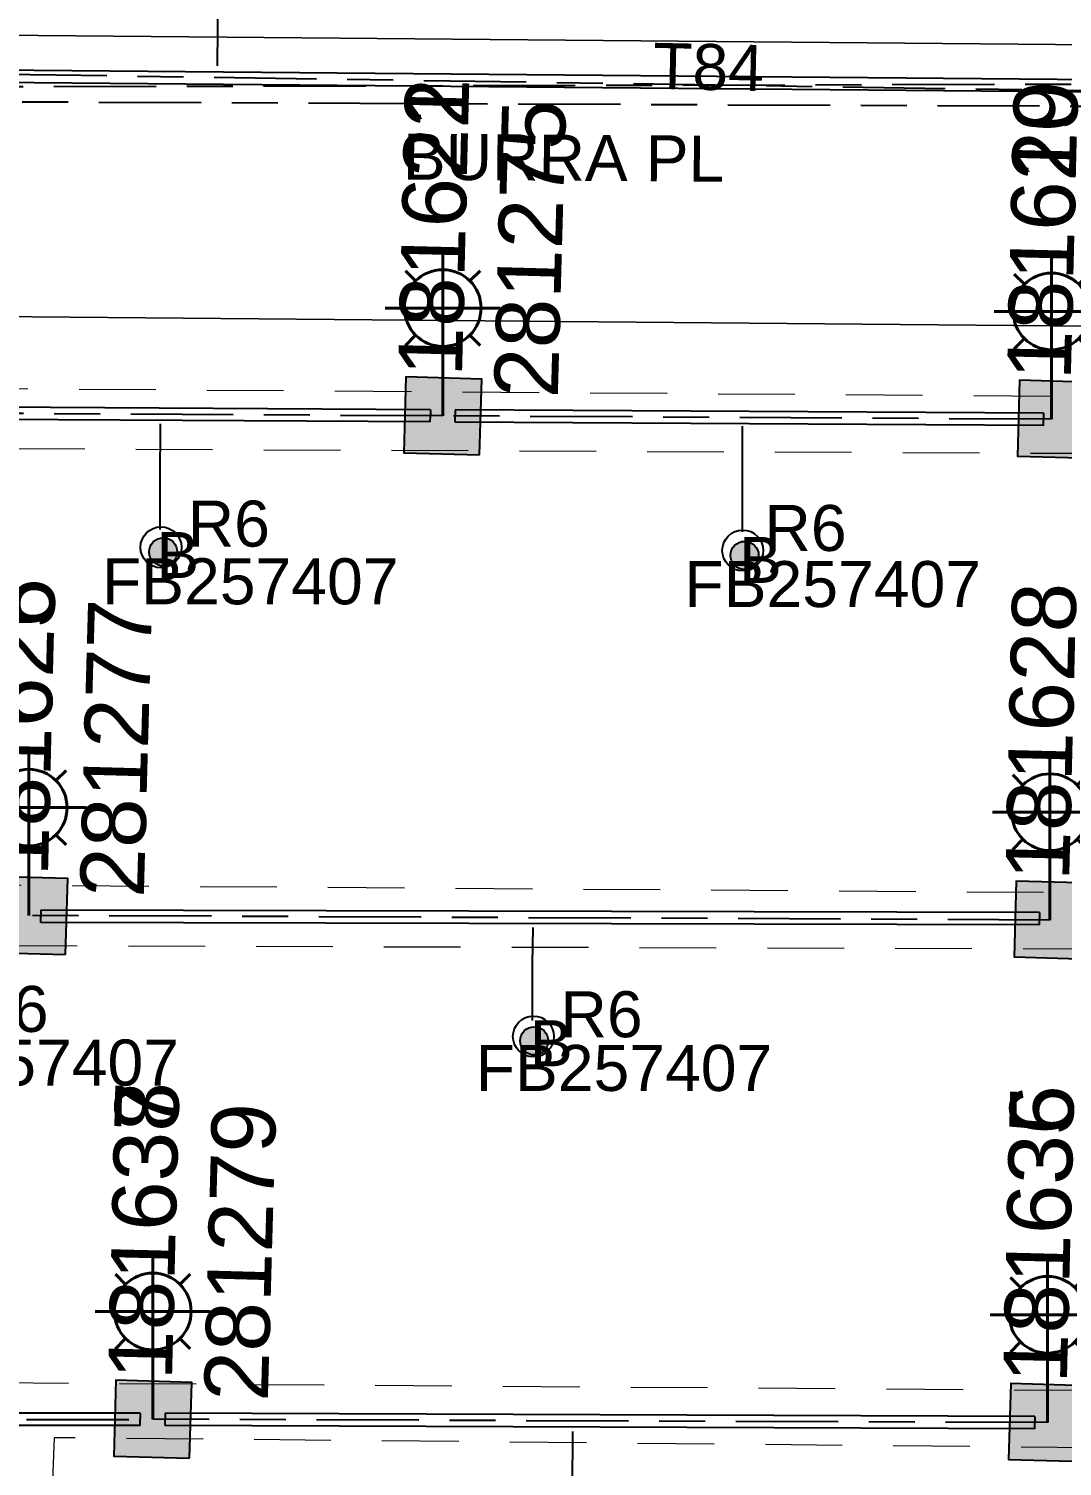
# Model space of a CAD drawing. Header units: metres. Extents: x 300268 to 302887, y 6172399 to 6173904.
# Drawn here: x 301346.1 to 301386.6, y 6173227.4 to 6173283.6 of the extents above; entities that cross this region are included whole.
import ezdxf
from ezdxf.enums import TextEntityAlignment as Align

# ---------------------------------------------------------------- set-up
doc = ezdxf.new("R2010")
doc.units = ezdxf.units.M
doc.linetypes.add('Cable Exist UG', pattern=[8.2, 4, -1.2, 1.8, -1.2])
doc.linetypes.add('Dash', pattern=[5, 3, -2])
doc.layers.get('0').update_dxf_attribs({"color": 6})
for name, color, linetype, lineweight in [('Cadastre Developer_SP_EXT', 9, 'Continuous', 5), ('Cadastre Land Parcels_SP_EXT', 9, 'Continuous', 5), ('Cadastre Roads_SP_EXT', 9, 'Continuous', 5)]:
    doc.layers.add(name, color=color, linetype=linetype, lineweight=lineweight)
for name, color, linetype in [('Duct_SP_EXT', 7, 'Continuous'), ('Equip_SP_SL_EXT', 7, 'Continuous'), ('Mains_HV_EXT', 7, 'Continuous'), ('Mains_LV_EXT', 7, 'Continuous'), ('Mains_SL_EXT', 7, 'Continuous'), ('SupportsUG_SP_LV_SL_EXT', 7, 'Continuous')]:
    doc.layers.add(name, color=color, linetype=linetype)
doc.styles.add('COLUMN_LABEL', font='arial.ttf')
doc.styles.add('iecARIAL', font='arial.ttf', dxfattribs={"height": 2})
doc.styles.add('POLE_LABEL', font='arial.ttf')
doc.styles.get("Standard").update_dxf_attribs({"font": 'arial.ttf'})

# ---------------------------------------------------------------- blocks, each defined once
blk = doc.blocks.new('COLUMN_EXT')
blk.add_hatch(color=256).paths.add_polyline_path([(-1.485, 1.485), (-1.485, -1.485), (1.485, -1.485), (1.485, 1.485)])
blk.add_lwpolyline([(-1.485, -1.485), (1.485, -1.485), (1.485, 1.485), (-1.485, 1.485)], close=True)
for tag, height, style, flags, p in [('ASSET_NUM', 2.5, 'COLUMN_LABEL', 8, (2, 2)), ('STRUCTURE_PLANT_NUMBER', 0.2, 'POLE_LABEL', 9, (1.813, 0.031)), ('STREET_CODE', 0.2, 'COLUMN_LABEL', 9, (1.813, -0.2))]:
    blk.add_attdef(tag, text='', height=height, dxfattribs=dict(style=style, flags=flags)).set_placement(p, align=Align.MIDDLE_LEFT)
at = {"flags": 9}
for tag, p in [('OWNED_BY', (1.813, -0.6)), ('COLUMN_TYPE', (1.813, -0.4)), ('STATE', (1.813, -0.8)), ('USAGE', (1.813, -1)), ('LEGEND', (1.813, -1.2)), ('STREETNAME', (1.813, -1.6)), ('LOCATION', (1.813, -1.4)), ('SUBURB', (1.813, -1.8)), ('NOTES', (1.813, -2))]:
    blk.add_attdef(tag, text='', height=0.2, dxfattribs=at).set_placement(p, align=Align.MIDDLE_LEFT)
at = {"flags": 1}
blk.add_attdef('Z', (1.813, -2.351), '', height=0.2, dxfattribs=at)
blk = doc.blocks.new('DUCT_EXT')
blk.add_circle((0, 0.8), 0.8)
at = {"flags": 1}
blk.add_attdef('Z', (0, 0), '', height=0.2, dxfattribs=at)
at = {"flags": 9}
for tag, p in [('DUCT_CODE', (0, 0)), ('XSECT_TYPE', (0, -0.2)), ('STATE', (0, -0.6)), ('FB_REFERENCE', (0, -0.4)), ('NOTES', (0, -0.8))]:
    blk.add_attdef(tag, text='', height=0.2, dxfattribs=at).set_placement(p, align=Align.MIDDLE_LEFT)
blk = doc.blocks.new('SL_LANTERN_EXT')
at = {"lineweight": 40}
for p, q in [((0, 1.968), (0, 6.468)), ((-1.459, 5.676), (-1.061, 5.278)), ((1.458, 5.676), (1.06, 5.278)), ((-2.25, 4.218), (2.25, 4.218)), ((-1.459, 2.759), (-1.061, 3.157)), ((1.458, 2.759), (1.06, 3.157)), ((0, 0), (0, 2.721))]:
    blk.add_line(p, q, dxfattribs=at)
blk.add_circle((0, 4.218), 1.5, dxfattribs=at)
at = {"style": 'iecARIAL', "flags": 8}
blk.add_attdef('ASSET_NUM', (1.5, 1.5), '', height=2.5, dxfattribs=at)
for tag, p, height, flags in [('CONSTRUCTED_VOLTAGE', (0.981, -0.653), 0.2, 9), ('CONTROL_TYPE', (0.981, -0.853), 0.2, 9), ('LANTERN_PURPOSE', (0.981, -1.053), 0.2, 9), ('LANTERN_TYPE', (0.981, -1.253), 0.2, 9), ('LNUMBER', (2.181, -3.253), 2.5, 8), ('OPERATING_VOLTAGE', (0.981, -1.653), 0.2, 9), ('ORIENTATION', (0.981, -1.853), 0.2, 9), ('NO_PHASES', (0.981, -1.453), 0.2, 9), ('OWNED_BY', (0.981, -2.053), 0.2, 9), ('STATE', (0.981, -2.253), 0.2, 9), ('CEXIST', (0.981, -2.653), 0.2, 9), ('CNEW', (0.981, -2.853), 0.2, 9), ('USAGE', (0.981, -2.453), 0.2, 9), ('CNUMBER', (0.981, -3.053), 0.2, 9), ('CREMOVE', (0.981, -3.253), 0.2, 9), ('CREPLACE', (0.981, -3.453), 0.2, 9), ('LKINGHEIGHT', (0.981, -3.653), 0.2, 9), ('LBRACKET', (0.981, -3.853), 0.2, 9), ('LBRACKETVOCAB', (0.981, -4.053), 0.2, 9), ('LCATEGORY', (0.981, -4.253), 0.2, 9), ('LCHARGE1', (0.981, -4.453), 0.2, 9), ('LCHARGE1PERCENT', (0.981, -4.653), 0.2, 9), ('LCHARGE2', (0.981, -4.853), 0.2, 9), ('LCHARGE2PERCENT', (0.981, -5.053), 0.2, 9), ('LCHARGE3', (0.981, -5.253), 0.2, 9), ('LCHARGE3PERCENT', (0.981, -5.453), 0.2, 9), ('LEXIST', (0.981, -5.653), 0.2, 9), ('LLAMP', (0.981, -5.853), 0.2, 9), ('LLAMPVOCAB', (0.981, -6.053), 0.2, 9), ('LMAST', (0.981, -6.253), 0.2, 9), ('LMASTVOCAB', (0.981, -6.453), 0.2, 9), ('LNEW', (0.981, -6.653), 0.2, 9), ('LANTNUMBER', (0.981, -6.853), 0.2, 9), ('LOUTREACH', (0.981, -7.253), 0.2, 9), ('LOUTREACHVOCAB', (0.981, -7.453), 0.2, 9), ('LRATECODE', (0.981, -7.653), 0.2, 9), ('LREMOVE', (0.981, -7.853), 0.2, 9), ('LREPLACE', (0.981, -8.053), 0.2, 9), ('LTYPE', (0.981, -8.253), 0.2, 9), ('LTYPEVOCAB', (0.981, -8.453), 0.2, 9), ('LEGEND', (0.981, -8.653), 0.2, 9), ('LOCATION', (0.981, -8.853), 0.2, 9), ('NOTES', (0.981, -9.053), 0.2, 9), ('STREETNAME', (0.981, -9.253), 0.2, 9), ('SUBURB', (0.981, -9.453), 0.2, 1)]:
    blk.add_attdef(tag, p, '', height=height, dxfattribs=dict(flags=flags))
blk = doc.blocks.new('CABLE_LARGE_EXT')
h = blk.add_hatch(color=256)
edge = h.paths.add_edge_path()
edge.add_arc((0, 0.55), 0.55, 0, 360)
blk.add_circle((0, 0.55), 0.55)
at = {"flags": 1}
blk.add_attdef('Z', (0, 0), '', height=0.2, dxfattribs=at)
at = {"flags": 9}
for tag, p in [('COND_CODE', (0, 0)), ('XSECT_SIZE', (0, -0.6)), ('STATE', (0, -0.4)), ('FB_REFERENCE', (0, -0.2)), ('NOTES', (0, -0.8))]:
    blk.add_attdef(tag, text='', height=0.2, dxfattribs=at).set_placement(p, align=Align.MIDDLE_LEFT)

msp = doc.modelspace()

# ---------------------------------------------------------------- linework, layer by layer
at = {"layer": 'Cadastre Developer_SP_EXT', "linetype": 'Dash'}
for points in [[(301333.056, 6173274.149), (301333.103, 6173269.597), (301393.212, 6173269.166), (301393.457, 6173274.098)], [(301393.219, 6173262.148), (301393.325, 6173266.941), (301332.911, 6173267.206), (301332.818, 6173262.351)], [(301337.915, 6173254.853), (301337.835, 6173250.149), (301393.121, 6173249.76), (301393.214, 6173254.691)], [(301393.077, 6173242.365), (301393.03, 6173247.571), (301339.711, 6173247.735), (301339.695, 6173242.591)], [(301344.588, 6173235.332), (301344.686, 6173230.641), (301392.814, 6173230.302), (301393.084, 6173235.146)], [(301392.897, 6173223.197), (301392.951, 6173228.039), (301347.134, 6173228.483), (301346.914, 6173223.35)]]:
    msp.add_lwpolyline(points, dxfattribs=at)
at = {"layer": 'Cadastre Land Parcels_SP_EXT', "linetype": 'Continuous'}
msp.add_lwpolyline([(301395.385, 6173284.597), (301395.63, 6173312.323), (301393.645, 6173314.061), (301325.172, 6173304.333), (301323.052, 6173301.503), (301325.37, 6173285.207), (301327.324, 6173283.487), (301393.67, 6173282.907), (301395.385, 6173284.597)], close=True, dxfattribs=at)
at = {"layer": 'Cadastre Roads_SP_EXT', "linetype": 'Continuous'}
for points in [[(301393.589, 6173277.402), (301393.67, 6173282.907), (301327.324, 6173283.487), (301327.941, 6173277.916), (301328.545, 6173272.479), (301393.509, 6173271.898), (301393.589, 6173277.402)], [(301393.509, 6173271.898), (301328.545, 6173272.479), (301352.134, 6173207.231), (301392.128, 6173207.234), (301393.509, 6173271.898)]]:
    msp.add_lwpolyline(points, close=True, dxfattribs=at)
at = {"layer": 'Duct_SP_EXT'}
for p, q in [((301327.553, 6173282.121), (301393.595, 6173281.548)), ((301327.549, 6173281.641), (301393.591, 6173281.068)), ((301361.843, 6173268.205), (301340.83, 6173268.321)), ((301361.845, 6173268.685), (301340.833, 6173268.801)), ((301361.843, 6173268.205), (301361.844, 6173268.445)), ((301361.845, 6173268.685), (301361.844, 6173268.445)), ((301362.81, 6173268.199), (301362.811, 6173268.439)), ((301362.812, 6173268.679), (301362.811, 6173268.439)), ((301385.833, 6173268.553), (301362.812, 6173268.679)), ((301385.833, 6173268.553), (301385.832, 6173268.313)), ((301385.831, 6173268.073), (301362.81, 6173268.199)), ((301385.831, 6173268.073), (301385.832, 6173268.313)), ((301346.611, 6173249.109), (301346.61, 6173248.869)), ((301346.61, 6173248.629), (301346.61, 6173248.869)), ((301385.673, 6173249.021), (301346.611, 6173249.109)), ((301385.672, 6173248.541), (301385.673, 6173248.781)), ((301385.673, 6173249.021), (301385.673, 6173248.781)), ((301385.672, 6173248.541), (301346.61, 6173248.629)), ((301350.489, 6173229.443), (301335.246, 6173229.447)), ((301350.489, 6173229.443), (301350.489, 6173229.203)), ((301350.489, 6173228.963), (301350.489, 6173229.203)), ((301351.475, 6173228.961), (301351.476, 6173229.201)), ((301351.477, 6173229.441), (301351.476, 6173229.201)), ((301385.487, 6173229.316), (301351.477, 6173229.441)), ((301385.486, 6173228.836), (301385.487, 6173229.076)), ((301385.487, 6173229.316), (301385.487, 6173229.076)), ((301350.489, 6173228.963), (301335.246, 6173228.967)), ((301385.486, 6173228.836), (301351.475, 6173228.961))]:
    msp.add_line(p, q, dxfattribs=at)
for points in [[(301353.528, 6173287.111), (301353.528, 6173285.023), (301353.503, 6173282.135)], [(301351.27, 6173263.998), (301351.27, 6173265.932), (301351.282, 6173268.13)], [(301374.051, 6173263.909), (301374.051, 6173266.108), (301374.061, 6173268.038)], [(301365.843, 6173244.795), (301365.843, 6173247.013), (301365.865, 6173248.43)], [(301367.409, 6173224.515), (301367.409, 6173226.509), (301367.417, 6173228.723)]]:
    msp.add_lwpolyline(points, dxfattribs=at)
at = {"layer": 'Mains_HV_EXT', "linetype": 'Cable Exist UG'}
msp.add_lwpolyline([(301318.559, 6173280.481), (301324.28, 6173280.818), (301408.342, 6173280.466), (301485.105, 6173279.797), (301495.11, 6173279.434), (301496.522, 6173251.117), (301478.101, 6173251.126)], dxfattribs=at)
at = {"layer": 'Mains_LV_EXT', "linetype": 'Cable Exist UG'}
msp.add_lwpolyline([(301330.716, 6173281.286), (301408.351, 6173281.466)], dxfattribs=at)
at = {"layer": 'Mains_SL_EXT', "linetype": 'Cable Exist UG'}
for points in [[(301322.714, 6173292.9), (301323.752, 6173285.573), (301323.887, 6173284.513), (301325.735, 6173282.981), (301326.249, 6173282.464), (301328.15, 6173282.414), (301328.792, 6173282.061), (301394.543, 6173281.059), (301397.335, 6173283.872), (301397.379, 6173291.062)], [(301362.33, 6173268.442), (301340.327, 6173268.564)], [(301386.146, 6173268.31), (301362.33, 6173268.442)], [(301386.083, 6173248.727), (301346.134, 6173248.905)], [(301331.455, 6173238.169), (301335.059, 6173236.973), (301337.846, 6173229.187), (301350.986, 6173229.203)], [(301385.992, 6173229.074), (301350.986, 6173229.203)]]:
    msp.add_lwpolyline(points, dxfattribs=at)

# ---------------------------------------------------------------- block references
at = {"layer": 'Duct_SP_EXT'}
for name, p in [('DUCT_EXT', (301351.307, 6173262.503)), ('DUCT_EXT', (301374.064, 6173262.378)), ('CABLE_LARGE_EXT', (301351.394, 6173262.572)), ('CABLE_LARGE_EXT', (301374.137, 6173262.436)), ('DUCT_EXT', (301365.875, 6173243.373)), ('CABLE_LARGE_EXT', (301365.906, 6173243.451))]:
    msp.add_blockref(name, p, dxfattribs=at)
at = {"layer": 'Equip_SP_SL_EXT'}
ref = msp.add_blockref('SL_LANTERN_EXT', (301362.33, 6173268.442), dxfattribs=at)
ref.add_attrib('ASSET_NUM', '181622', dxfattribs={"layer": '0', "height": 2.5, "rotation": 88.5834, "style": 'iecARIAL'}).set_placement((301363.83, 6173269.942), align=Align.BOTTOM_LEFT)
ref = msp.add_blockref('SL_LANTERN_EXT', (301362.33, 6173268.442), dxfattribs=at)
ref.add_attrib('ASSET_NUM', '181621', dxfattribs={"layer": '0', "height": 2.5, "rotation": 88.5834, "style": 'iecARIAL'}).set_placement((301363.83, 6173269.942), align=Align.BOTTOM_LEFT)
ref = msp.add_blockref('SL_LANTERN_EXT', (301386.146, 6173268.31), dxfattribs=at)
ref.add_attrib('ASSET_NUM', '181620', dxfattribs={"layer": '0', "height": 2.5, "rotation": 88.5834, "style": 'iecARIAL'}).set_placement((301387.646, 6173269.81), align=Align.BOTTOM_LEFT)
ref = msp.add_blockref('SL_LANTERN_EXT', (301386.146, 6173268.31), dxfattribs=at)
ref.add_attrib('ASSET_NUM', '181619', dxfattribs={"layer": '0', "height": 2.5, "rotation": 88.5834, "style": 'iecARIAL'}).set_placement((301387.646, 6173269.81), align=Align.BOTTOM_LEFT)
ref = msp.add_blockref('SL_LANTERN_EXT', (301346.134, 6173248.905), dxfattribs=at)
ref.add_attrib('ASSET_NUM', '181625', dxfattribs={"layer": '0', "height": 2.5, "rotation": 88.5834, "style": 'iecARIAL'}).set_placement((301347.634, 6173250.405), align=Align.BOTTOM_LEFT)
ref = msp.add_blockref('SL_LANTERN_EXT', (301346.134, 6173248.905), dxfattribs=at)
ref.add_attrib('ASSET_NUM', '181626', dxfattribs={"layer": '0', "height": 2.5, "rotation": 88.5834, "style": 'iecARIAL'}).set_placement((301347.634, 6173250.405), align=Align.BOTTOM_LEFT)
ref = msp.add_blockref('SL_LANTERN_EXT', (301386.083, 6173248.727), dxfattribs=at)
ref.add_attrib('ASSET_NUM', '181628', dxfattribs={"layer": '0', "height": 2.5, "rotation": 88.5834, "style": 'iecARIAL'}).set_placement((301387.583, 6173250.227), align=Align.BOTTOM_LEFT)
ref = msp.add_blockref('SL_LANTERN_EXT', (301386.083, 6173248.727), dxfattribs=at)
ref.add_attrib('ASSET_NUM', '181627', dxfattribs={"layer": '0', "height": 2.5, "rotation": 88.5834, "style": 'iecARIAL'}).set_placement((301387.583, 6173250.227), align=Align.TOP_LEFT)
ref = msp.add_blockref('SL_LANTERN_EXT', (301350.986, 6173229.203), dxfattribs=at)
ref.add_attrib('ASSET_NUM', '181637', dxfattribs={"layer": '0', "height": 2.5, "rotation": 88.5834, "style": 'iecARIAL'}).set_placement((301352.486, 6173230.703), align=Align.BOTTOM_LEFT)
ref = msp.add_blockref('SL_LANTERN_EXT', (301350.986, 6173229.203), dxfattribs=at)
ref.add_attrib('ASSET_NUM', '181638', dxfattribs={"layer": '0', "height": 2.5, "rotation": 88.5834, "style": 'iecARIAL'}).set_placement((301352.486, 6173230.703), align=Align.BOTTOM_LEFT)
ref = msp.add_blockref('SL_LANTERN_EXT', (301385.992, 6173229.074), dxfattribs=at)
ref.add_attrib('ASSET_NUM', '181635', dxfattribs={"layer": '0', "height": 2.5, "rotation": 88.5834, "style": 'iecARIAL'}).set_placement((301387.492, 6173230.574), align=Align.BOTTOM_LEFT)
ref = msp.add_blockref('SL_LANTERN_EXT', (301385.992, 6173229.074), dxfattribs=at)
ref.add_attrib('ASSET_NUM', '181636', dxfattribs={"layer": '0', "height": 2.5, "rotation": 88.5834, "style": 'iecARIAL'}).set_placement((301387.492, 6173230.574), align=Align.BOTTOM_LEFT)
at = {"layer": 'SupportsUG_SP_LV_SL_EXT'}
ref = msp.add_blockref('COLUMN_EXT', (301362.33, 6173268.442), dxfattribs=dict(at, rotation=88.4025676675522))
ref.add_attrib('ASSET_NUM', '281275', dxfattribs={"layer": '0', "height": 2.5, "rotation": 88.4023, "style": 'COLUMN_LABEL'}).set_placement((301364.33, 6173269.192), align=Align.TOP_LEFT)
ref = msp.add_blockref('COLUMN_EXT', (301386.333, 6173268.31), dxfattribs=dict(at, rotation=88.4025676675522))
ref.add_attrib('ASSET_NUM', '281276', dxfattribs={"layer": '0', "height": 2.5, "rotation": 88.4023, "style": 'COLUMN_LABEL'}).set_placement((301388.333, 6173269.06), align=Align.TOP_LEFT)
ref = msp.add_blockref('COLUMN_EXT', (301346.134, 6173248.905), dxfattribs=dict(at, rotation=88.4025676675522))
ref.add_attrib('ASSET_NUM', '281277', dxfattribs={"layer": '0', "height": 2.5, "rotation": 88.4023, "style": 'COLUMN_LABEL'}).set_placement((301348.134, 6173249.655), align=Align.TOP_LEFT)
ref = msp.add_blockref('COLUMN_EXT', (301386.21, 6173248.727), dxfattribs=dict(at, rotation=88.4025676675522))
ref.add_attrib('ASSET_NUM', '281278', dxfattribs={"layer": '0', "height": 2.5, "rotation": 88.4023, "style": 'COLUMN_LABEL'}).set_placement((301388.21, 6173249.477), align=Align.TOP_LEFT)
ref = msp.add_blockref('COLUMN_EXT', (301350.986, 6173229.203), dxfattribs=dict(at, rotation=88.4025676675522))
ref.add_attrib('ASSET_NUM', '281279', dxfattribs={"layer": '0', "height": 2.5, "rotation": 88.4023, "style": 'COLUMN_LABEL'}).set_placement((301352.986, 6173229.953), align=Align.TOP_LEFT)
ref = msp.add_blockref('COLUMN_EXT', (301385.992, 6173229.074), dxfattribs=dict(at, rotation=88.4025676675522))
ref.add_attrib('ASSET_NUM', '281280', dxfattribs={"layer": '0', "height": 2.5, "rotation": 88.4023, "style": 'COLUMN_LABEL'}).set_placement((301387.992, 6173229.824), align=Align.TOP_LEFT)

# ---------------------------------------------------------------- texts
at = {"layer": 'Cadastre Roads_SP_EXT'}
msp.add_text('BURRA PL', height=1.8, rotation=359.611, dxfattribs=at).set_placement((301360.763, 6173277.682))
at = {"layer": 'Duct_SP_EXT'}
for s, p in [('R6', (301352.353, 6173263.33)), ('R6', (301374.913, 6173263.16)), ('B', (301351.126, 6173262.103)), ('B', (301373.915, 6173261.912)), ('FB257407', (301348.996, 6173261.074)), ('FB257407', (301371.783, 6173260.964)), ('R6', (301343.695, 6173244.352)), ('R6', (301366.935, 6173244.144)), ('B', (301365.738, 6173243.01)), ('FB257407', (301340.408, 6173242.255)), ('FB257407', (301363.617, 6173242.044))]:
    msp.add_text(s, height=1.8, dxfattribs=at).set_placement(p)
at = {"layer": 'Mains_LV_EXT'}
msp.add_text('T84', height=1.8, rotation=358.7988, dxfattribs=at).set_placement((301370.545, 6173281.234))

doc.saveas('drawing.dxf')
